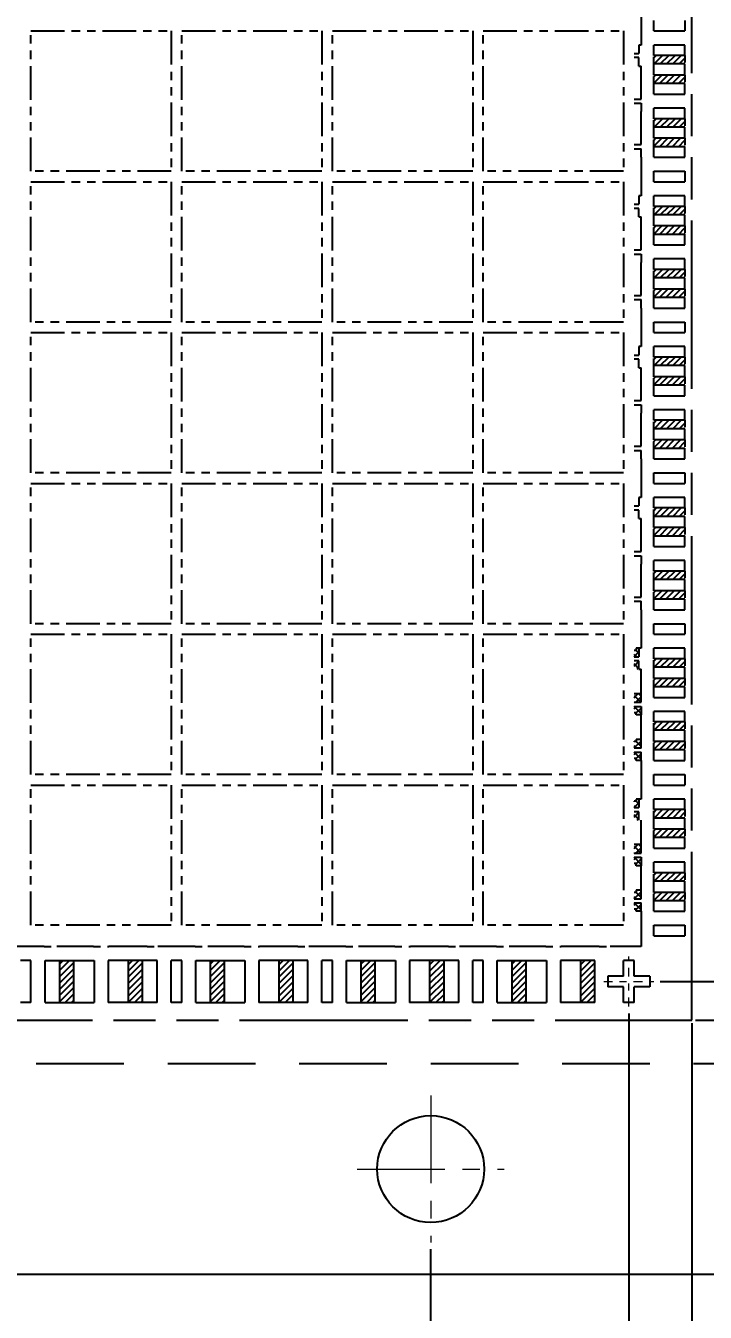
# Model space of a CAD drawing. Extents: x -338 to -53, y 67 to 196.
# Drawn here: x -91.39 to -81.7, y 112.51 to 130.85 of the extents above; entities that cross this region are included whole.
import ezdxf

# ---------------------------------------------------------------- set-up
doc = ezdxf.new("R2010")
doc.units = 0
for name, pattern in [('ACAD_ISO09W100', [45, 24, -3, 6, -3, 6, -3]), ('CENTER', [2, 1.25, -0.25, 0.25, -0.25]), ('HIDDEN', [0.375, 0.25, -0.125])]:
    doc.linetypes.add(name, pattern=pattern)
doc.layers.add('Center', color=1, linetype='CENTER', lineweight=0)
for name, color, linetype in [('dimension', 3, 'Continuous'), ('Etched Area', 4, 'Continuous'), ('Hidden', 4, 'HIDDEN'), ('Molding Line', 5, 'ACAD_ISO09W100'), ('PKG Line', 2, 'ACAD_ISO09W100'), ('Tape Line', 21, 'HIDDEN')]:
    doc.layers.add(name, color=color, linetype=linetype)
doc.styles.add('SIMPLEX', font='SIMPLEX')
doc.dimstyles.new('1', dxfattribs={"dimtxt": 1, "dimasz": 1, "dimexe": 0.3, "dimexo": 0.3, "dimgap": 0.3, "dimtad": 0, "dimdec": 3, "dimzin": 1, "dimdsep": 46, "dimtxsty": 'SIMPLEX', "dimcen": 0, "dimclrd": 256, "dimclre": 256, "dimclrt": 7, "dimadec": 0, "dimazin": 1, "dimtm": 1.25, "dimtfac": 1, "dimtdec": 3, "dimtmove": 0, "dimatfit": 0, "dimfxl": 1, "dimtolj": 1, "dimtzin": 0, "dimlwd": -1, "dimlwe": -1, "dimarcsym": 1})
pattern_1 = [(45, (447.35187, 309.09846), (-0.0449012806, 0.0449012806), [])]
pattern_2 = [(45, (449.50187, 309.09846), (-0.0449012806, 0.0449012806), [])]
pattern_3 = [(45, (451.65187, 309.09846), (-0.0449012806, 0.0449012806), [])]
pattern_4 = [(45, (453.80187, 309.09846), (-0.0449012806, 0.0449012806), [])]
pattern_5 = [(45, (-588.33266, 158.607387), (-0.044901281, 0.044901281), [])]
pattern_6 = [(135, (-588.33266, 158.607387), (-0.044901281, -0.044901281), [])]
pattern_7 = [(45, (-588.33266, 160.757387), (-0.044901281, 0.044901281), [])]
pattern_8 = [(135, (-588.33266, 160.757387), (-0.044901281, -0.044901281), [])]
pattern_9 = [(45, (-208.74118, 128.66751), (-0.04490128, 0.04490128), [])]
pattern_10 = [(45, (-208.74118, 129.56751), (-0.04490128, 0.04490128), [])]
pattern_11 = [(45, (-208.74118, 130.81751), (-0.04490128, 0.04490128), [])]
pattern_12 = [(45, (-208.74118, 131.71751), (-0.04490128, 0.04490128), [])]
pattern_13 = [(45, (-208.74118, 132.96751), (-0.04490128, 0.04490128), [])]
pattern_14 = [(45, (-208.74118, 133.86751), (-0.04490128, 0.04490128), [])]
pattern_15 = [(45, (-208.74118, 135.11751), (-0.04490128, 0.04490128), [])]
pattern_16 = [(45, (-208.74118, 136.01751), (-0.04490128, 0.04490128), [])]
pattern_17 = [(45, (-208.74118, 137.26751), (-0.04490128, 0.04490128), [])]
pattern_18 = [(45, (-208.74118, 138.16751), (-0.04490128, 0.04490128), [])]
pattern_19 = [(45, (-208.74118, 139.41751), (-0.04490128, 0.04490128), [])]
pattern_20 = [(45, (-208.74118, 140.31751), (-0.04490128, 0.04490128), [])]

# ---------------------------------------------------------------- blocks, each defined once
blk = doc.blocks.new('*D4')
at = {"layer": 'Defpoints', "color": 0, "transparency": 16777216}
for p in [(2420.128, 1904.188), (2660.578, 1904.154), (2660.578, 1884.768)]:
    blk.add_point(p, dxfattribs=at)
at = {"layer": 'dimension', "transparency": 16777216}
for p, q in [((2420.128, 1903.888), (2420.128, 1884.468)), ((2660.578, 1903.854), (2660.578, 1884.468)), ((2421.128, 1884.768), (2534.356, 1884.768)), ((2659.578, 1884.768), (2551.099, 1884.768))]:
    blk.add_line(p, q, dxfattribs=at)
for points in [[(2421.128, 1884.935), (2421.128, 1884.602), (2420.128, 1884.768)], [(2659.578, 1884.935), (2659.578, 1884.602), (2660.578, 1884.768)]]:
    blk.add_solid(points, dxfattribs=at)
at = {"layer": 'dimension', "color": 7, "transparency": 16777216, "insert": (2542.728, 1884.768), "char_height": 1, "attachment_point": 5, "style": 'SIMPLEX'}
blk.add_mtext('\\A1;240.450 (MOLD LINE)', dxfattribs=at)
blk = doc.blocks.new('*D5')
at = {"layer": 'Defpoints', "color": 0, "transparency": 16777216}
for p in [(2660.401, 1966.649), (2660.332, 1903.899), (2681.14, 1903.899)]:
    blk.add_point(p, dxfattribs=at)
at = {"layer": 'dimension', "transparency": 16777216}
for p, q in [((2660.701, 1966.649), (2681.44, 1966.649)), ((2681.14, 1965.649), (2681.14, 1944.946)), ((2681.14, 1904.899), (2681.14, 1929.108)), ((2660.632, 1903.899), (2681.44, 1903.899))]:
    blk.add_line(p, q, dxfattribs=at)
for points in [[(2680.973, 1965.649), (2681.306, 1965.649), (2681.14, 1966.649)], [(2680.973, 1904.899), (2681.306, 1904.899), (2681.14, 1903.899)]]:
    blk.add_solid(points, dxfattribs=at)
at = {"layer": 'dimension', "color": 7, "transparency": 16777216, "insert": (2681.14, 1937.027), "char_height": 1, "attachment_point": 5, "rotation": 90, "style": 'SIMPLEX'}
blk.add_mtext('\\A1;62.750 Molding Line', dxfattribs=at)
blk = doc.blocks.new('*D11')
at = {"layer": 'Defpoints', "color": 0, "transparency": 16777216}
for p in [(2416.103, 1901.617), (2666.103, 1901.617), (2666.103, 1881.793)]:
    blk.add_point(p, dxfattribs=at)
at = {"layer": 'dimension', "transparency": 16777216}
for p, q in [((2416.103, 1901.317), (2416.103, 1881.493)), ((2666.103, 1901.317), (2666.103, 1881.493)), ((2417.103, 1881.793), (2535.488, 1881.793)), ((2665.103, 1881.793), (2547.326, 1881.793))]:
    blk.add_line(p, q, dxfattribs=at)
for points in [[(2417.103, 1881.96), (2417.103, 1881.626), (2416.103, 1881.793)], [(2665.103, 1881.96), (2665.103, 1881.626), (2666.103, 1881.793)]]:
    blk.add_solid(points, dxfattribs=at)
at = {"layer": 'dimension', "color": 7, "transparency": 16777216, "insert": (2541.407, 1881.793), "char_height": 1, "attachment_point": 5, "style": 'SIMPLEX'}
blk.add_mtext('\\A1;250.000±0.100', dxfattribs=at)
blk = doc.blocks.new('*D35')
at = {"layer": 'Defpoints', "color": 0, "transparency": 16777216}
for p in [(2540.353, 1935.274), (2665.922, 1907.274), (2673.632, 1907.274)]:
    blk.add_point(p, dxfattribs=at)
at = {"layer": 'dimension', "transparency": 16777216}
blk.add_line((2666.222, 1907.274), (2673.632, 1907.274), dxfattribs=at)
at = {"layer": 'dimension', "color": 7, "transparency": 16777216, "insert": (2676.408, 1907.274), "char_height": 1, "attachment_point": 5, "style": 'SIMPLEX'}
blk.add_mtext('\\A1;28.000', dxfattribs=at)
blk = doc.blocks.new('*D49')
at = {"layer": 'Defpoints', "color": 0, "transparency": 16777216}
for p in [(2540.353, 1935.274), (2656.853, 1900.932), (2656.853, 1893.012)]:
    blk.add_point(p, dxfattribs=at)
at = {"layer": 'dimension', "transparency": 16777216}
blk.add_line((2656.853, 1900.632), (2656.853, 1893.012), dxfattribs=at)
at = {"layer": 'dimension', "color": 7, "transparency": 16777216, "insert": (2656.853, 1889.95), "char_height": 1, "attachment_point": 5, "rotation": 90, "style": 'SIMPLEX'}
blk.add_mtext('\\A1;116.500', dxfattribs=at)
blk = doc.blocks.new('*D50')
at = {"layer": 'Defpoints', "color": 0, "transparency": 16777216}
for p in [(2540.353, 1935.274), (2659.678, 1904.294), (2659.679, 1893.012)]:
    blk.add_point(p, dxfattribs=at)
at = {"layer": 'dimension', "transparency": 16777216}
for p, q in [((2659.678, 1903.994), (2659.678, 1897.012)), ((2659.678, 1897.012), (2659.679, 1895.012)), ((2659.679, 1895.012), (2659.679, 1893.012))]:
    blk.add_line(p, q, dxfattribs=at)
at = {"layer": 'dimension', "color": 7, "transparency": 16777216, "insert": (2659.679, 1889.95), "char_height": 1, "attachment_point": 5, "rotation": 90, "style": 'SIMPLEX'}
blk.add_mtext('\\A1;119.325', dxfattribs=at)
blk = doc.blocks.new('*D66')
at = {"layer": 'Defpoints', "color": 0, "transparency": 16777216}
for p in [(2540.353, 1935.274), (2659.827, 1904.449), (2673.632, 1904.449)]:
    blk.add_point(p, dxfattribs=at)
at = {"layer": 'dimension', "transparency": 16777216}
blk.add_line((2660.127, 1904.449), (2673.632, 1904.449), dxfattribs=at)
at = {"layer": 'dimension', "color": 7, "transparency": 16777216, "insert": (2676.408, 1904.449), "char_height": 1, "attachment_point": 5, "style": 'SIMPLEX'}
blk.add_mtext('\\A1;30.825', dxfattribs=at)

msp = doc.modelspace()

# ---------------------------------------------------------------- hatches: boundary and pattern name
at = {"layer": 'Etched Area'}
h = msp.add_hatch(dxfattribs=at)
h.set_pattern_fill('ANSI31', color=256, scale=0.02)
h.set_pattern_definition(pattern_20)
h.paths.add_polyline_path([(-82.4355, 130.4277), (-81.9905, 130.4277), (-81.9905, 130.3077), (-82.4355, 130.3077)])
h = msp.add_hatch(dxfattribs=at)
h.set_pattern_fill('ANSI31', color=256, scale=0.02)
h.set_pattern_definition(pattern_20)
h.paths.add_polyline_path([(-82.4355, 130.1477), (-81.9905, 130.1477), (-81.9905, 130.0277), (-82.4355, 130.0277)])
h = msp.add_hatch(dxfattribs=at)
h.set_pattern_fill('ANSI31', color=256, scale=0.02)
h.set_pattern_definition(pattern_19)
h.paths.add_polyline_path([(-82.4355, 129.5277), (-81.9905, 129.5277), (-81.9905, 129.4077), (-82.4355, 129.4077)])
h = msp.add_hatch(dxfattribs=at)
h.set_pattern_fill('ANSI31', color=256, scale=0.02)
h.set_pattern_definition(pattern_19)
h.paths.add_polyline_path([(-82.4355, 129.2477), (-81.9905, 129.2477), (-81.9905, 129.1277), (-82.4355, 129.1277)])
h = msp.add_hatch(dxfattribs=at)
h.set_pattern_fill('ANSI31', color=256, scale=0.02)
h.set_pattern_definition(pattern_18)
h.paths.add_polyline_path([(-82.4355, 128.2777), (-81.9905, 128.2777), (-81.9905, 128.1577), (-82.4355, 128.1577)])
h = msp.add_hatch(dxfattribs=at)
h.set_pattern_fill('ANSI31', color=256, scale=0.02)
h.set_pattern_definition(pattern_18)
h.paths.add_polyline_path([(-82.4355, 127.9977), (-81.9905, 127.9977), (-81.9905, 127.8777), (-82.4355, 127.8777)])
h = msp.add_hatch(dxfattribs=at)
h.set_pattern_fill('ANSI31', color=256, scale=0.02)
h.set_pattern_definition(pattern_17)
h.paths.add_polyline_path([(-82.4355, 127.3777), (-81.9905, 127.3777), (-81.9905, 127.2577), (-82.4355, 127.2577)])
h = msp.add_hatch(dxfattribs=at)
h.set_pattern_fill('ANSI31', color=256, scale=0.02)
h.set_pattern_definition(pattern_17)
h.paths.add_polyline_path([(-82.4355, 127.0977), (-81.9905, 127.0977), (-81.9905, 126.9777), (-82.4355, 126.9777)])
h = msp.add_hatch(dxfattribs=at)
h.set_pattern_fill('ANSI31', color=256, scale=0.02)
h.set_pattern_definition(pattern_16)
h.paths.add_polyline_path([(-82.4355, 126.1277), (-81.9905, 126.1277), (-81.9905, 126.0077), (-82.4355, 126.0077)])
h = msp.add_hatch(dxfattribs=at)
h.set_pattern_fill('ANSI31', color=256, scale=0.02)
h.set_pattern_definition(pattern_16)
h.paths.add_polyline_path([(-82.4355, 125.8477), (-81.9905, 125.8477), (-81.9905, 125.7277), (-82.4355, 125.7277)])
h = msp.add_hatch(dxfattribs=at)
h.set_pattern_fill('ANSI31', color=256, scale=0.02)
h.set_pattern_definition(pattern_15)
h.paths.add_polyline_path([(-82.4355, 125.2277), (-81.9905, 125.2277), (-81.9905, 125.1077), (-82.4355, 125.1077)])
h = msp.add_hatch(dxfattribs=at)
h.set_pattern_fill('ANSI31', color=256, scale=0.02)
h.set_pattern_definition(pattern_15)
h.paths.add_polyline_path([(-82.4355, 124.9477), (-81.9905, 124.9477), (-81.9905, 124.8277), (-82.4355, 124.8277)])
h = msp.add_hatch(dxfattribs=at)
h.set_pattern_fill('ANSI31', color=256, scale=0.02)
h.set_pattern_definition(pattern_14)
h.paths.add_polyline_path([(-82.4355, 123.9777), (-81.9905, 123.9777), (-81.9905, 123.8577), (-82.4355, 123.8577)])
h = msp.add_hatch(dxfattribs=at)
h.set_pattern_fill('ANSI31', color=256, scale=0.02)
h.set_pattern_definition(pattern_14)
h.paths.add_polyline_path([(-82.4355, 123.6977), (-81.9905, 123.6977), (-81.9905, 123.5777), (-82.4355, 123.5777)])
h = msp.add_hatch(dxfattribs=at)
h.set_pattern_fill('ANSI31', color=256, scale=0.02)
h.set_pattern_definition(pattern_13)
h.paths.add_polyline_path([(-82.4355, 123.0777), (-81.9905, 123.0777), (-81.9905, 122.9577), (-82.4355, 122.9577)])
h = msp.add_hatch(dxfattribs=at)
h.set_pattern_fill('ANSI31', color=256, scale=0.02)
h.set_pattern_definition(pattern_13)
h.paths.add_polyline_path([(-82.4355, 122.7977), (-81.9905, 122.7977), (-81.9905, 122.6777), (-82.4355, 122.6777)])
h = msp.add_hatch(dxfattribs=at)
h.set_pattern_fill('ANSI31', color=4, scale=0.02)
h.set_pattern_definition([(45, (-588.33266, 162.057387), (-0.044901281, 0.044901281), [])])
h.paths.add_polyline_path([(-82.6455, 121.9777), (-82.6455, 121.8577), (-82.7155, 121.8577), (-82.7155, 121.9477), (-82.6855, 121.9477), (-82.6855, 121.9777)])
h = msp.add_hatch(dxfattribs=at)
h.set_pattern_fill('ANSI31', color=4, scale=0.02, angle=90)
h.set_pattern_definition([(135, (-588.33266, 162.057387), (-0.044901281, -0.044901281), [])])
h.paths.add_polyline_path([(-82.6455, 121.9777), (-82.6455, 121.8577), (-82.7155, 121.8577), (-82.7155, 121.9477), (-82.6855, 121.9477), (-82.6855, 121.9777)])
h = msp.add_hatch(dxfattribs=at)
h.set_pattern_fill('ANSI31', color=4, scale=0.02, angle=90)
h.set_pattern_definition(pattern_8)
h.paths.add_polyline_path([(-82.7155, 121.7977), (-82.6455, 121.7977), (-82.6455, 121.6777), (-82.7155, 121.6777)])
h = msp.add_hatch(dxfattribs=at)
h.set_pattern_fill('ANSI31', color=4, scale=0.02)
h.set_pattern_definition(pattern_7)
h.paths.add_polyline_path([(-82.7155, 121.7977), (-82.6455, 121.7977), (-82.6455, 121.6777), (-82.7155, 121.6777)])
h = msp.add_hatch(dxfattribs=at)
h.set_pattern_fill('ANSI31', color=256, scale=0.02)
h.set_pattern_definition(pattern_12)
h.paths.add_polyline_path([(-82.4355, 121.8277), (-81.9905, 121.8277), (-81.9905, 121.7077), (-82.4355, 121.7077)])
h = msp.add_hatch(dxfattribs=at)
h.set_pattern_fill('ANSI31', color=256, scale=0.02)
h.set_pattern_definition(pattern_12)
h.paths.add_polyline_path([(-82.4355, 121.5477), (-81.9905, 121.5477), (-81.9905, 121.4277), (-82.4355, 121.4277)])
h = msp.add_hatch(dxfattribs=at)
h.set_pattern_fill('ANSI31', color=4, scale=0.02, angle=90)
h.set_pattern_definition(pattern_8)
h.paths.add_polyline_path([(-82.7155, 121.3277), (-82.6155, 121.3277), (-82.6155, 121.2077), (-82.7155, 121.2077)])
h = msp.add_hatch(dxfattribs=at)
h.set_pattern_fill('ANSI31', color=4, scale=0.02)
h.set_pattern_definition(pattern_7)
h.paths.add_polyline_path([(-82.7155, 121.3277), (-82.6155, 121.3277), (-82.6155, 121.2077), (-82.7155, 121.2077)])
h = msp.add_hatch(dxfattribs=at)
h.set_pattern_fill('ANSI31', color=4, scale=0.02)
h.set_pattern_definition([(45, (-588.33266, 161.407387), (-0.044901281, 0.044901281), [])])
h.paths.add_polyline_path([(-82.7155, 121.0577), (-82.6855, 121.0577), (-82.6855, 121.0277), (-82.6155, 121.0277), (-82.6155, 121.1477), (-82.7155, 121.1477)])
h = msp.add_hatch(dxfattribs=at)
h.set_pattern_fill('ANSI31', color=4, scale=0.02, angle=90)
h.set_pattern_definition([(135, (-588.33266, 161.407387), (-0.044901281, -0.044901281), [])])
h.paths.add_polyline_path([(-82.7155, 121.0577), (-82.6855, 121.0577), (-82.6855, 121.0277), (-82.6155, 121.0277), (-82.6155, 121.1477), (-82.7155, 121.1477)])
h = msp.add_hatch(dxfattribs=at)
h.set_pattern_fill('ANSI31', color=256, scale=0.02)
h.set_pattern_definition(pattern_11)
h.paths.add_polyline_path([(-82.4355, 120.9277), (-81.9905, 120.9277), (-81.9905, 120.8077), (-82.4355, 120.8077)])
h = msp.add_hatch(dxfattribs=at)
h.set_pattern_fill('ANSI31', color=4, scale=0.02)
h.set_pattern_definition(pattern_7)
h.paths.add_polyline_path([(-82.7155, 120.6477), (-82.6855, 120.6477), (-82.6855, 120.6777), (-82.6155, 120.6777), (-82.6155, 120.5577), (-82.7155, 120.5577)])
h = msp.add_hatch(dxfattribs=at)
h.set_pattern_fill('ANSI31', color=4, scale=0.02, angle=90)
h.set_pattern_definition(pattern_8)
h.paths.add_polyline_path([(-82.7155, 120.6477), (-82.6855, 120.6477), (-82.6855, 120.6777), (-82.6155, 120.6777), (-82.6155, 120.5577), (-82.7155, 120.5577)])
h = msp.add_hatch(dxfattribs=at)
h.set_pattern_fill('ANSI31', color=256, scale=0.02)
h.set_pattern_definition(pattern_11)
h.paths.add_polyline_path([(-82.4355, 120.6477), (-81.9905, 120.6477), (-81.9905, 120.5277), (-82.4355, 120.5277)])
h = msp.add_hatch(dxfattribs=at)
h.set_pattern_fill('ANSI31', color=4, scale=0.02)
h.set_pattern_definition(pattern_7)
h.paths.add_polyline_path([(-82.7155, 120.4077), (-82.6855, 120.4077), (-82.6855, 120.3777), (-82.6155, 120.3777), (-82.6155, 120.4977), (-82.7155, 120.4977)])
h = msp.add_hatch(dxfattribs=at)
h.set_pattern_fill('ANSI31', color=4, scale=0.02, angle=90)
h.set_pattern_definition(pattern_8)
h.paths.add_polyline_path([(-82.7155, 120.4077), (-82.6855, 120.4077), (-82.6855, 120.3777), (-82.6155, 120.3777), (-82.6155, 120.4977), (-82.7155, 120.4977)])
h = msp.add_hatch(dxfattribs=at)
h.set_pattern_fill('ANSI31', color=4, scale=0.02)
h.set_pattern_definition([(45, (-588.33266, 159.907387), (-0.044901281, 0.044901281), [])])
h.paths.add_polyline_path([(-82.6455, 119.8277), (-82.6455, 119.7077), (-82.7155, 119.7077), (-82.7155, 119.7977), (-82.6855, 119.7977), (-82.6855, 119.8277)])
h = msp.add_hatch(dxfattribs=at)
h.set_pattern_fill('ANSI31', color=4, scale=0.02, angle=90)
h.set_pattern_definition([(135, (-588.33266, 159.907387), (-0.044901281, -0.044901281), [])])
h.paths.add_polyline_path([(-82.6455, 119.8277), (-82.6455, 119.7077), (-82.7155, 119.7077), (-82.7155, 119.7977), (-82.6855, 119.7977), (-82.6855, 119.8277)])
h = msp.add_hatch(dxfattribs=at)
h.set_pattern_fill('ANSI31', color=4, scale=0.02, angle=90)
h.set_pattern_definition(pattern_6)
h.paths.add_polyline_path([(-82.7155, 119.6477), (-82.6455, 119.6477), (-82.6455, 119.5277), (-82.7155, 119.5277)])
h = msp.add_hatch(dxfattribs=at)
h.set_pattern_fill('ANSI31', color=4, scale=0.02)
h.set_pattern_definition(pattern_5)
h.paths.add_polyline_path([(-82.7155, 119.6477), (-82.6455, 119.6477), (-82.6455, 119.5277), (-82.7155, 119.5277)])
h = msp.add_hatch(dxfattribs=at)
h.set_pattern_fill('ANSI31', color=256, scale=0.02)
h.set_pattern_definition(pattern_10)
h.paths.add_polyline_path([(-82.4355, 119.6777), (-81.9905, 119.6777), (-81.9905, 119.5577), (-82.4355, 119.5577)])
h = msp.add_hatch(dxfattribs=at)
h.set_pattern_fill('ANSI31', color=256, scale=0.02)
h.set_pattern_definition(pattern_10)
h.paths.add_polyline_path([(-82.4355, 119.3977), (-81.9905, 119.3977), (-81.9905, 119.2777), (-82.4355, 119.2777)])
h = msp.add_hatch(dxfattribs=at)
h.set_pattern_fill('ANSI31', color=4, scale=0.02, angle=90)
h.set_pattern_definition(pattern_6)
h.paths.add_polyline_path([(-82.7155, 119.1777), (-82.6155, 119.1777), (-82.6155, 119.0577), (-82.7155, 119.0577)])
h = msp.add_hatch(dxfattribs=at)
h.set_pattern_fill('ANSI31', color=4, scale=0.02)
h.set_pattern_definition(pattern_5)
h.paths.add_polyline_path([(-82.7155, 119.1777), (-82.6155, 119.1777), (-82.6155, 119.0577), (-82.7155, 119.0577)])
h = msp.add_hatch(dxfattribs=at)
h.set_pattern_fill('ANSI31', color=4, scale=0.02)
h.set_pattern_definition([(45, (-588.33266, 159.257387), (-0.044901281, 0.044901281), [])])
h.paths.add_polyline_path([(-82.7155, 118.9077), (-82.6855, 118.9077), (-82.6855, 118.8777), (-82.6155, 118.8777), (-82.6155, 118.9977), (-82.7155, 118.9977)])
h = msp.add_hatch(dxfattribs=at)
h.set_pattern_fill('ANSI31', color=4, scale=0.02, angle=90)
h.set_pattern_definition([(135, (-588.33266, 159.257387), (-0.044901281, -0.044901281), [])])
h.paths.add_polyline_path([(-82.7155, 118.9077), (-82.6855, 118.9077), (-82.6855, 118.8777), (-82.6155, 118.8777), (-82.6155, 118.9977), (-82.7155, 118.9977)])
h = msp.add_hatch(dxfattribs=at)
h.set_pattern_fill('ANSI31', color=256, scale=0.02)
h.set_pattern_definition(pattern_9)
h.paths.add_polyline_path([(-82.4355, 118.7777), (-81.9905, 118.7777), (-81.9905, 118.6577), (-82.4355, 118.6577)])
h = msp.add_hatch(dxfattribs=at)
h.set_pattern_fill('ANSI31', color=4, scale=0.02)
h.set_pattern_definition(pattern_5)
h.paths.add_polyline_path([(-82.7155, 118.4977), (-82.6855, 118.4977), (-82.6855, 118.5277), (-82.6155, 118.5277), (-82.6155, 118.4077), (-82.7155, 118.4077)])
h = msp.add_hatch(dxfattribs=at)
h.set_pattern_fill('ANSI31', color=4, scale=0.02, angle=90)
h.set_pattern_definition(pattern_6)
h.paths.add_polyline_path([(-82.7155, 118.4977), (-82.6855, 118.4977), (-82.6855, 118.5277), (-82.6155, 118.5277), (-82.6155, 118.4077), (-82.7155, 118.4077)])
h = msp.add_hatch(dxfattribs=at)
h.set_pattern_fill('ANSI31', color=256, scale=0.02)
h.set_pattern_definition(pattern_9)
h.paths.add_polyline_path([(-82.4355, 118.4977), (-81.9905, 118.4977), (-81.9905, 118.3777), (-82.4355, 118.3777)])
h = msp.add_hatch(dxfattribs=at)
h.set_pattern_fill('ANSI31', color=4, scale=0.02)
h.set_pattern_definition(pattern_5)
h.paths.add_polyline_path([(-82.7155, 118.2577), (-82.6855, 118.2577), (-82.6855, 118.2277), (-82.6155, 118.2277), (-82.6155, 118.3477), (-82.7155, 118.3477)])
h = msp.add_hatch(dxfattribs=at)
h.set_pattern_fill('ANSI31', color=4, scale=0.02, angle=90)
h.set_pattern_definition(pattern_6)
h.paths.add_polyline_path([(-82.7155, 118.2577), (-82.6855, 118.2577), (-82.6855, 118.2277), (-82.6155, 118.2277), (-82.6155, 118.3477), (-82.7155, 118.3477)])
h = msp.add_hatch(dxfattribs=at)
h.set_pattern_fill('ANSI31', color=256, scale=0.02)
h.set_pattern_definition(pattern_1)
h.paths.add_polyline_path([(-90.7055, 117.5277), (-90.9055, 117.5277), (-90.9055, 116.9277), (-90.7055, 116.9277)])
h = msp.add_hatch(dxfattribs=at)
h.set_pattern_fill('ANSI31', color=256, scale=0.02)
h.set_pattern_definition(pattern_1)
h.paths.add_polyline_path([(-89.7255, 117.5277), (-89.9255, 117.5277), (-89.9255, 116.9277), (-89.7255, 116.9277)])
h = msp.add_hatch(dxfattribs=at)
h.set_pattern_fill('ANSI31', color=256, scale=0.02)
h.set_pattern_definition(pattern_2)
h.paths.add_polyline_path([(-88.5555, 117.5277), (-88.7555, 117.5277), (-88.7555, 116.9277), (-88.5555, 116.9277)])
h = msp.add_hatch(dxfattribs=at)
h.set_pattern_fill('ANSI31', color=256, scale=0.02)
h.set_pattern_definition(pattern_2)
h.paths.add_polyline_path([(-87.5755, 117.5277), (-87.7755, 117.5277), (-87.7755, 116.9277), (-87.5755, 116.9277)])
h = msp.add_hatch(dxfattribs=at)
h.set_pattern_fill('ANSI31', color=256, scale=0.02)
h.set_pattern_definition(pattern_3)
h.paths.add_polyline_path([(-86.4055, 117.5277), (-86.6055, 117.5277), (-86.6055, 116.9277), (-86.4055, 116.9277)])
h = msp.add_hatch(dxfattribs=at)
h.set_pattern_fill('ANSI31', color=256, scale=0.02)
h.set_pattern_definition(pattern_3)
h.paths.add_polyline_path([(-85.4255, 117.5277), (-85.6255, 117.5277), (-85.6255, 116.9277), (-85.4255, 116.9277)])
h = msp.add_hatch(dxfattribs=at)
h.set_pattern_fill('ANSI31', color=256, scale=0.02)
h.set_pattern_definition(pattern_4)
h.paths.add_polyline_path([(-84.2555, 117.5277), (-84.4555, 117.5277), (-84.4555, 116.9277), (-84.2555, 116.9277)])
h = msp.add_hatch(dxfattribs=at)
h.set_pattern_fill('ANSI31', color=256, scale=0.02)
h.set_pattern_definition(pattern_4)
h.paths.add_polyline_path([(-83.2755, 117.5277), (-83.4755, 117.5277), (-83.4755, 116.9277), (-83.2755, 116.9277)])

# ---------------------------------------------------------------- linework, layer by layer
for p, q in [((-82.6155, 131.1277), (-82.6155, 130.5777)), ((-82.4355, 130.7777), (-82.4355, 130.9277)), ((-82.4355, 130.7777), (-81.9905, 130.7777)), ((-81.9905, 130.9277), (-81.9905, 130.7777)), ((-82.7155, 130.4577), (-82.6455, 130.4577)), ((-82.6455, 130.5777), (-82.6455, 130.4577)), ((-82.6155, 130.5777), (-82.6455, 130.5777)), ((-81.9905, 130.5777), (-82.4355, 130.5777)), ((-82.4355, 130.4277), (-82.4355, 130.5777)), ((-81.9905, 130.4277), (-82.4355, 130.4277)), ((-81.9905, 130.4277), (-81.9905, 130.5777)), ((-82.6455, 130.3977), (-82.7155, 130.3977)), ((-82.6455, 130.2777), (-82.6455, 130.3977)), ((-82.6455, 130.2777), (-82.6155, 130.2777)), ((-82.6155, 129.9277), (-82.6155, 130.2777)), ((-81.9905, 130.3077), (-82.4355, 130.3077)), ((-82.4355, 130.1477), (-82.4355, 130.3077)), ((-81.9905, 130.1477), (-81.9905, 130.3077)), ((-81.9905, 130.1477), (-82.4355, 130.1477)), ((-82.6155, 129.8077), (-82.6155, 129.9277)), ((-82.4355, 129.8777), (-82.4355, 130.0277)), ((-81.9905, 130.0277), (-82.4355, 130.0277)), ((-82.4355, 129.8777), (-81.9905, 129.8777)), ((-81.9905, 129.8777), (-81.9905, 130.0277)), ((-82.7155, 129.8077), (-82.6155, 129.8077)), ((-82.7155, 129.7477), (-82.6155, 129.7477)), ((-82.6155, 129.7477), (-82.6155, 129.6277)), ((-81.9905, 129.6777), (-82.4355, 129.6777)), ((-82.4355, 129.5277), (-82.4355, 129.6777)), ((-81.9905, 129.5277), (-81.9905, 129.6777)), ((-82.6155, 129.2777), (-82.6155, 129.6277)), ((-81.9905, 129.5277), (-82.4355, 129.5277)), ((-81.9905, 129.4077), (-82.4355, 129.4077)), ((-82.4355, 129.2477), (-82.4355, 129.4077)), ((-81.9905, 129.2477), (-81.9905, 129.4077)), ((-82.7155, 129.1577), (-82.6155, 129.1577)), ((-82.6155, 129.1577), (-82.6155, 129.2777)), ((-81.9905, 129.2477), (-82.4355, 129.2477)), ((-82.4355, 128.9777), (-82.4355, 129.1277)), ((-81.9905, 129.1277), (-82.4355, 129.1277)), ((-81.9905, 128.9777), (-81.9905, 129.1277)), ((-82.7155, 129.0977), (-82.6155, 129.0977)), ((-82.6155, 128.9777), (-82.6155, 129.0977)), ((-82.6155, 128.9777), (-82.6155, 128.4277)), ((-82.4355, 128.9777), (-81.9905, 128.9777)), ((-82.4355, 128.7777), (-81.9905, 128.7777)), ((-82.4355, 128.6277), (-82.4355, 128.7777)), ((-81.9905, 128.7777), (-81.9905, 128.6277)), ((-82.4355, 128.6277), (-81.9905, 128.6277)), ((-82.6455, 128.4277), (-82.6455, 128.3077)), ((-82.6155, 128.4277), (-82.6455, 128.4277)), ((-81.9905, 128.4277), (-82.4355, 128.4277)), ((-82.4355, 128.2777), (-82.4355, 128.4277)), ((-81.9905, 128.2777), (-81.9905, 128.4277)), ((-82.7155, 128.3077), (-82.6455, 128.3077)), ((-82.6455, 128.2477), (-82.7155, 128.2477)), ((-82.6455, 128.1277), (-82.6455, 128.2477)), ((-81.9905, 128.2777), (-82.4355, 128.2777)), ((-82.6455, 128.1277), (-82.6155, 128.1277)), ((-82.6155, 127.7777), (-82.6155, 128.1277)), ((-81.9905, 128.1577), (-82.4355, 128.1577)), ((-82.4355, 127.9977), (-82.4355, 128.1577)), ((-81.9905, 127.9977), (-81.9905, 128.1577)), ((-81.9905, 127.9977), (-82.4355, 127.9977)), ((-82.4355, 127.7277), (-82.4355, 127.8777)), ((-81.9905, 127.8777), (-82.4355, 127.8777)), ((-81.9905, 127.7277), (-81.9905, 127.8777)), ((-82.7155, 127.6577), (-82.6155, 127.6577)), ((-82.6155, 127.6577), (-82.6155, 127.7777)), ((-82.4355, 127.7277), (-81.9905, 127.7277)), ((-82.7155, 127.5977), (-82.6155, 127.5977)), ((-82.6155, 127.5977), (-82.6155, 127.4777)), ((-82.6155, 127.1277), (-82.6155, 127.4777)), ((-81.9905, 127.5277), (-82.4355, 127.5277)), ((-82.4355, 127.3777), (-82.4355, 127.5277)), ((-81.9905, 127.3777), (-81.9905, 127.5277)), ((-81.9905, 127.3777), (-82.4355, 127.3777)), ((-82.6155, 127.0077), (-82.6155, 127.1277)), ((-81.9905, 127.2577), (-82.4355, 127.2577)), ((-82.4355, 127.0977), (-82.4355, 127.2577)), ((-81.9905, 127.0977), (-81.9905, 127.2577)), ((-82.7155, 127.0077), (-82.6155, 127.0077)), ((-82.7155, 126.9477), (-82.6155, 126.9477)), ((-82.6155, 126.8277), (-82.6155, 126.9477)), ((-81.9905, 127.0977), (-82.4355, 127.0977)), ((-82.4355, 126.8277), (-82.4355, 126.9777)), ((-81.9905, 126.9777), (-82.4355, 126.9777)), ((-81.9905, 126.8277), (-81.9905, 126.9777)), ((-82.6155, 126.8277), (-82.6155, 126.2777)), ((-82.4355, 126.8277), (-81.9905, 126.8277)), ((-82.4355, 126.6277), (-81.9905, 126.6277)), ((-82.4355, 126.4777), (-82.4355, 126.6277)), ((-81.9905, 126.6277), (-81.9905, 126.4777)), ((-82.4355, 126.4777), (-81.9905, 126.4777)), ((-82.6455, 126.2777), (-82.6455, 126.1577)), ((-82.6155, 126.2777), (-82.6455, 126.2777)), ((-81.9905, 126.2777), (-82.4355, 126.2777)), ((-82.4355, 126.1277), (-82.4355, 126.2777)), ((-81.9905, 126.1277), (-81.9905, 126.2777)), ((-82.7155, 126.1577), (-82.6455, 126.1577)), ((-82.6455, 126.0977), (-82.7155, 126.0977)), ((-82.6455, 125.9777), (-82.6455, 126.0977)), ((-81.9905, 126.1277), (-82.4355, 126.1277)), ((-81.9905, 126.0077), (-82.4355, 126.0077)), ((-82.4355, 125.8477), (-82.4355, 126.0077)), ((-81.9905, 125.8477), (-81.9905, 126.0077)), ((-82.6455, 125.9777), (-82.6155, 125.9777)), ((-82.6155, 125.6277), (-82.6155, 125.9777)), ((-81.9905, 125.8477), (-82.4355, 125.8477)), ((-82.4355, 125.5777), (-82.4355, 125.7277)), ((-81.9905, 125.7277), (-82.4355, 125.7277)), ((-81.9905, 125.5777), (-81.9905, 125.7277)), ((-82.7155, 125.5077), (-82.6155, 125.5077)), ((-82.6155, 125.5077), (-82.6155, 125.6277)), ((-82.4355, 125.5777), (-81.9905, 125.5777)), ((-82.7155, 125.4477), (-82.6155, 125.4477)), ((-82.6155, 125.4477), (-82.6155, 125.3277)), ((-82.6155, 124.9777), (-82.6155, 125.3277)), ((-81.9905, 125.3777), (-82.4355, 125.3777)), ((-82.4355, 125.2277), (-82.4355, 125.3777)), ((-81.9905, 125.2277), (-81.9905, 125.3777)), ((-81.9905, 125.2277), (-82.4355, 125.2277)), ((-81.9905, 125.1077), (-82.4355, 125.1077)), ((-82.4355, 124.9477), (-82.4355, 125.1077)), ((-81.9905, 124.9477), (-81.9905, 125.1077)), ((-82.6155, 124.8577), (-82.6155, 124.9777)), ((-81.9905, 124.9477), (-82.4355, 124.9477)), ((-82.7155, 124.8577), (-82.6155, 124.8577)), ((-82.7155, 124.7977), (-82.6155, 124.7977)), ((-82.6155, 124.6777), (-82.6155, 124.7977)), ((-82.4355, 124.6777), (-82.4355, 124.8277)), ((-81.9905, 124.8277), (-82.4355, 124.8277)), ((-81.9905, 124.6777), (-81.9905, 124.8277)), ((-82.6155, 124.6777), (-82.6155, 124.1277)), ((-82.4355, 124.6777), (-81.9905, 124.6777)), ((-82.4355, 124.4777), (-81.9905, 124.4777)), ((-82.4355, 124.3277), (-82.4355, 124.4777)), ((-81.9905, 124.4777), (-81.9905, 124.3277)), ((-82.4355, 124.3277), (-81.9905, 124.3277)), ((-82.7155, 124.0077), (-82.6455, 124.0077)), ((-82.6455, 124.1277), (-82.6455, 124.0077)), ((-82.6155, 124.1277), (-82.6455, 124.1277)), ((-81.9905, 124.1277), (-82.4355, 124.1277)), ((-82.4355, 123.9777), (-82.4355, 124.1277)), ((-81.9905, 123.9777), (-81.9905, 124.1277)), ((-82.6455, 123.9477), (-82.7155, 123.9477)), ((-82.6455, 123.8277), (-82.6455, 123.9477)), ((-82.6455, 123.8277), (-82.6155, 123.8277)), ((-82.6155, 123.4777), (-82.6155, 123.8277)), ((-81.9905, 123.9777), (-82.4355, 123.9777)), ((-81.9905, 123.8577), (-82.4355, 123.8577)), ((-82.4355, 123.6977), (-82.4355, 123.8577)), ((-81.9905, 123.6977), (-81.9905, 123.8577)), ((-81.9905, 123.6977), (-82.4355, 123.6977)), ((-82.6155, 123.3577), (-82.6155, 123.4777)), ((-82.4355, 123.4277), (-82.4355, 123.5777)), ((-81.9905, 123.5777), (-82.4355, 123.5777)), ((-81.9905, 123.4277), (-81.9905, 123.5777)), ((-82.7155, 123.3577), (-82.6155, 123.3577)), ((-82.7155, 123.2977), (-82.6155, 123.2977)), ((-82.6155, 123.2977), (-82.6155, 123.1777)), ((-82.4355, 123.4277), (-81.9905, 123.4277)), ((-82.6155, 122.8277), (-82.6155, 123.1777)), ((-81.9905, 123.2277), (-82.4355, 123.2277)), ((-82.4355, 123.0777), (-82.4355, 123.2277)), ((-81.9905, 123.0777), (-82.4355, 123.0777)), ((-81.9905, 123.0777), (-81.9905, 123.2277)), ((-81.9905, 122.9577), (-82.4355, 122.9577)), ((-82.4355, 122.7977), (-82.4355, 122.9577)), ((-81.9905, 122.7977), (-81.9905, 122.9577)), ((-82.7155, 122.7077), (-82.6155, 122.7077)), ((-82.6155, 122.7077), (-82.6155, 122.8277)), ((-81.9905, 122.7977), (-82.4355, 122.7977)), ((-82.7155, 122.6477), (-82.6155, 122.6477)), ((-82.6155, 122.5277), (-82.6155, 122.6477)), ((-82.6155, 122.5277), (-82.6155, 121.9777)), ((-82.4355, 122.5277), (-82.4355, 122.6777)), ((-81.9905, 122.6777), (-82.4355, 122.6777)), ((-82.4355, 122.5277), (-81.9905, 122.5277)), ((-81.9905, 122.5277), (-81.9905, 122.6777)), ((-82.4355, 122.3277), (-81.9905, 122.3277)), ((-82.4355, 122.1777), (-82.4355, 122.3277)), ((-82.4355, 122.1777), (-81.9905, 122.1777)), ((-81.9905, 122.3277), (-81.9905, 122.1777)), ((-82.6455, 121.9777), (-82.6855, 121.9777)), ((-82.6855, 121.9777), (-82.6855, 121.9477)), ((-82.6455, 121.9777), (-82.6455, 121.8577)), ((-82.6155, 121.9777), (-82.6455, 121.9777)), ((-81.9905, 121.9777), (-82.4355, 121.9777)), ((-82.4355, 121.8277), (-82.4355, 121.9777)), ((-81.9905, 121.8277), (-81.9905, 121.9777)), ((-82.6855, 121.9477), (-82.7155, 121.9477)), ((-82.7155, 121.8577), (-82.6455, 121.8577)), ((-82.6455, 121.7977), (-82.7155, 121.7977)), ((-82.6455, 121.6777), (-82.6455, 121.7977)), ((-81.9905, 121.8277), (-82.4355, 121.8277)), ((-82.6455, 121.6777), (-82.6155, 121.6777)), ((-82.6155, 121.3277), (-82.6155, 121.6777)), ((-81.9905, 121.7077), (-82.4355, 121.7077)), ((-82.4355, 121.5477), (-82.4355, 121.7077)), ((-81.9905, 121.5477), (-81.9905, 121.7077)), ((-81.9905, 121.5477), (-82.4355, 121.5477)), ((-82.4355, 121.2777), (-82.4355, 121.4277)), ((-81.9905, 121.4277), (-82.4355, 121.4277)), ((-81.9905, 121.2777), (-81.9905, 121.4277)), ((-82.6155, 121.3277), (-82.7155, 121.3277)), ((-82.6155, 121.2077), (-82.6155, 121.3277)), ((-82.4355, 121.2777), (-81.9905, 121.2777)), ((-82.7155, 121.2077), (-82.6155, 121.2077)), ((-82.7155, 121.1477), (-82.6155, 121.1477)), ((-82.6855, 121.0577), (-82.7155, 121.0577)), ((-82.6855, 121.0277), (-82.6855, 121.0577)), ((-82.6155, 121.1477), (-82.6155, 121.0277)), ((-81.9905, 121.0777), (-82.4355, 121.0777)), ((-82.4355, 120.9277), (-82.4355, 121.0777)), ((-81.9905, 120.9277), (-81.9905, 121.0777)), ((-82.6155, 121.0277), (-82.6855, 121.0277)), ((-82.6155, 120.6777), (-82.6155, 121.0277)), ((-81.9905, 120.9277), (-82.4355, 120.9277)), ((-81.9905, 120.8077), (-82.4355, 120.8077)), ((-82.4355, 120.6477), (-82.4355, 120.8077)), ((-81.9905, 120.6477), (-81.9905, 120.8077)), ((-82.6855, 120.6477), (-82.7155, 120.6477)), ((-82.7155, 120.5577), (-82.6155, 120.5577)), ((-82.6155, 120.6777), (-82.6855, 120.6777)), ((-82.6855, 120.6777), (-82.6855, 120.6477)), ((-82.6155, 120.5577), (-82.6155, 120.6777)), ((-81.9905, 120.6477), (-82.4355, 120.6477)), ((-82.4355, 120.3777), (-82.4355, 120.5277)), ((-81.9905, 120.5277), (-82.4355, 120.5277)), ((-81.9905, 120.3777), (-81.9905, 120.5277)), ((-82.7155, 120.4977), (-82.6155, 120.4977)), ((-82.6855, 120.4077), (-82.7155, 120.4077)), ((-82.6855, 120.3777), (-82.6855, 120.4077)), ((-82.6155, 120.3777), (-82.6855, 120.3777)), ((-82.6155, 120.3777), (-82.6155, 120.4977)), ((-82.6155, 120.3777), (-82.6155, 119.8277)), ((-82.4355, 120.3777), (-81.9905, 120.3777)), ((-82.4355, 120.1777), (-81.9905, 120.1777)), ((-82.4355, 120.0277), (-82.4355, 120.1777)), ((-81.9905, 120.1777), (-81.9905, 120.0277)), ((-82.4355, 120.0277), (-81.9905, 120.0277)), ((-82.6855, 119.7977), (-82.7155, 119.7977)), ((-82.6455, 119.8277), (-82.6855, 119.8277)), ((-82.6855, 119.8277), (-82.6855, 119.7977)), ((-82.6155, 119.8277), (-82.6455, 119.8277)), ((-82.6455, 119.8277), (-82.6455, 119.7077)), ((-81.9905, 119.8277), (-82.4355, 119.8277)), ((-82.4355, 119.6777), (-82.4355, 119.8277)), ((-81.9905, 119.6777), (-81.9905, 119.8277)), ((-82.7155, 119.7077), (-82.6455, 119.7077)), ((-82.6455, 119.6477), (-82.7155, 119.6477)), ((-82.6455, 119.5277), (-82.6455, 119.6477)), ((-81.9905, 119.6777), (-82.4355, 119.6777)), ((-82.6155, 119.1777), (-82.6155, 119.5277)), ((-81.9905, 119.5577), (-82.4355, 119.5577)), ((-82.4355, 119.3977), (-82.4355, 119.5577)), ((-81.9905, 119.3977), (-81.9905, 119.5577)), ((-81.9905, 119.3977), (-82.4355, 119.3977)), ((-82.4355, 119.1277), (-82.4355, 119.2777)), ((-81.9905, 119.2777), (-82.4355, 119.2777)), ((-81.9905, 119.1277), (-81.9905, 119.2777)), ((-82.6155, 119.1777), (-82.7155, 119.1777)), ((-82.7155, 119.0577), (-82.6155, 119.0577)), ((-82.6155, 119.0577), (-82.6155, 119.1777)), ((-82.4355, 119.1277), (-81.9905, 119.1277)), ((-82.7155, 118.9977), (-82.6155, 118.9977)), ((-82.6855, 118.9077), (-82.7155, 118.9077)), ((-82.6855, 118.8777), (-82.6855, 118.9077)), ((-82.6155, 118.8777), (-82.6855, 118.8777)), ((-82.6155, 118.9977), (-82.6155, 118.8777)), ((-82.6155, 118.5277), (-82.6155, 118.8777)), ((-81.9905, 118.9277), (-82.4355, 118.9277)), ((-82.4355, 118.7777), (-82.4355, 118.9277)), ((-81.9905, 118.7777), (-81.9905, 118.9277)), ((-81.9905, 118.7777), (-82.4355, 118.7777)), ((-82.6855, 118.4977), (-82.7155, 118.4977)), ((-82.6155, 118.5277), (-82.6855, 118.5277)), ((-82.6855, 118.5277), (-82.6855, 118.4977)), ((-82.6155, 118.4077), (-82.6155, 118.5277)), ((-81.9905, 118.6577), (-82.4355, 118.6577)), ((-82.4355, 118.4977), (-82.4355, 118.6577)), ((-81.9905, 118.4977), (-82.4355, 118.4977)), ((-81.9905, 118.4977), (-81.9905, 118.6577)), ((-82.7155, 118.4077), (-82.6155, 118.4077)), ((-82.7155, 118.3477), (-82.6155, 118.3477)), ((-82.6155, 118.2277), (-82.6155, 118.3477)), ((-82.4355, 118.2277), (-82.4355, 118.3777)), ((-81.9905, 118.3777), (-82.4355, 118.3777)), ((-81.9905, 118.2277), (-81.9905, 118.3777)), ((-82.6855, 118.2577), (-82.7155, 118.2577)), ((-82.6855, 118.2277), (-82.6855, 118.2577)), ((-82.6155, 118.2277), (-82.6855, 118.2277)), ((-82.6155, 118.2277), (-82.6155, 117.7277)), ((-82.4355, 118.2277), (-81.9905, 118.2277)), ((-82.4355, 118.0277), (-81.9905, 118.0277)), ((-82.4355, 117.8777), (-82.4355, 118.0277)), ((-81.9905, 118.0277), (-81.9905, 117.8777)), ((-82.4355, 117.8777), (-81.9905, 117.8777)), ((-91.1255, 117.7277), (-91.6555, 117.7277)), ((-90.4255, 117.7277), (-90.9455, 117.7277)), ((-89.6605, 117.7277), (-90.2055, 117.7277)), ((-88.9755, 117.7277), (-89.5055, 117.7277)), ((-88.2755, 117.7277), (-88.7955, 117.7277)), ((-87.5105, 117.7277), (-88.0555, 117.7277)), ((-86.8255, 117.7277), (-87.3555, 117.7277)), ((-86.1255, 117.7277), (-86.6455, 117.7277)), ((-85.3605, 117.7277), (-85.9055, 117.7277)), ((-84.6755, 117.7277), (-85.2055, 117.7277)), ((-83.9755, 117.7277), (-84.4955, 117.7277)), ((-83.2105, 117.7277), (-83.7555, 117.7277)), ((-82.6155, 117.7277), (-83.0555, 117.7277)), ((-91.3155, 117.5277), (-91.4655, 117.5277)), ((-91.3155, 116.9277), (-91.3155, 117.5277)), ((-91.1155, 116.9277), (-91.1155, 117.5277)), ((-91.1155, 117.5277), (-90.4155, 117.5277)), ((-90.9055, 116.9277), (-90.9055, 117.5277)), ((-90.7055, 116.9277), (-90.7055, 117.5277)), ((-90.4155, 117.5277), (-90.4155, 116.9277)), ((-89.5155, 117.5277), (-90.2155, 117.5277)), ((-90.2155, 117.5277), (-90.2155, 116.9277)), ((-89.9255, 116.9277), (-89.9255, 117.5277)), ((-89.7255, 116.9277), (-89.7255, 117.5277)), ((-89.5155, 116.9277), (-89.5155, 117.5277)), ((-89.1655, 117.5277), (-89.3155, 117.5277)), ((-89.3155, 116.9277), (-89.3155, 117.5277)), ((-89.1655, 116.9277), (-89.1655, 117.5277)), ((-88.9655, 116.9277), (-88.9655, 117.5277)), ((-88.9655, 117.5277), (-88.2655, 117.5277)), ((-88.7555, 116.9277), (-88.7555, 117.5277)), ((-88.5555, 116.9277), (-88.5555, 117.5277)), ((-88.2655, 117.5277), (-88.2655, 116.9277)), ((-87.3655, 117.5277), (-88.0655, 117.5277)), ((-88.0655, 117.5277), (-88.0655, 116.9277)), ((-87.7755, 116.9277), (-87.7755, 117.5277)), ((-87.5755, 116.9277), (-87.5755, 117.5277)), ((-87.3655, 116.9277), (-87.3655, 117.5277)), ((-87.0155, 117.5277), (-87.1655, 117.5277)), ((-87.1655, 116.9277), (-87.1655, 117.5277)), ((-87.0155, 116.9277), (-87.0155, 117.5277)), ((-86.8155, 116.9277), (-86.8155, 117.5277)), ((-86.8155, 117.5277), (-86.1155, 117.5277)), ((-86.6055, 116.9277), (-86.6055, 117.5277)), ((-86.4055, 116.9277), (-86.4055, 117.5277)), ((-86.1155, 117.5277), (-86.1155, 116.9277)), ((-85.2155, 117.5277), (-85.9155, 117.5277)), ((-85.9155, 117.5277), (-85.9155, 116.9277)), ((-85.6255, 116.9277), (-85.6255, 117.5277)), ((-85.4255, 116.9277), (-85.4255, 117.5277)), ((-85.2155, 116.9277), (-85.2155, 117.5277)), ((-84.8655, 117.5277), (-85.0155, 117.5277)), ((-85.0155, 116.9277), (-85.0155, 117.5277)), ((-84.8655, 116.9277), (-84.8655, 117.5277)), ((-84.6655, 116.9277), (-84.6655, 117.5277)), ((-84.6655, 117.5277), (-83.9655, 117.5277)), ((-84.4555, 116.9277), (-84.4555, 117.5277)), ((-84.2555, 116.9277), (-84.2555, 117.5277)), ((-83.9655, 117.5277), (-83.9655, 116.9277)), ((-83.2755, 117.5277), (-83.7655, 117.5277)), ((-83.7655, 117.5277), (-83.7655, 116.9277)), ((-83.4755, 116.9277), (-83.4755, 117.5277)), ((-83.2755, 116.9277), (-83.2755, 117.5277)), ((-82.7155, 117.5277), (-82.8655, 117.5277)), ((-82.8655, 117.3027), (-82.8655, 117.5277)), ((-82.7155, 117.3027), (-82.7155, 117.5277)), ((-82.8655, 117.3027), (-83.0905, 117.3027)), ((-83.0905, 117.3027), (-83.0905, 117.1527)), ((-82.4905, 117.3027), (-82.7155, 117.3027)), ((-82.4905, 117.3027), (-82.4905, 117.1527)), ((-82.8655, 117.1527), (-83.0905, 117.1527)), ((-82.8655, 116.9277), (-82.8655, 117.1527)), ((-82.7155, 116.9277), (-82.7155, 117.1527)), ((-82.4905, 117.1527), (-82.7155, 117.1527)), ((-91.3155, 116.9277), (-91.4655, 116.9277)), ((-91.1155, 116.9277), (-90.4155, 116.9277)), ((-89.5155, 116.9277), (-90.2155, 116.9277)), ((-89.1655, 116.9277), (-89.3155, 116.9277)), ((-88.9655, 116.9277), (-88.2655, 116.9277)), ((-87.3655, 116.9277), (-88.0655, 116.9277)), ((-87.0155, 116.9277), (-87.1655, 116.9277)), ((-86.8155, 116.9277), (-86.1155, 116.9277)), ((-85.2155, 116.9277), (-85.9155, 116.9277)), ((-84.8655, 116.9277), (-85.0155, 116.9277)), ((-84.6655, 116.9277), (-83.9655, 116.9277)), ((-83.2755, 116.9277), (-83.7655, 116.9277)), ((-82.7155, 116.9277), (-82.8655, 116.9277)), ((-324.3655, 113.0527), (-78.3655, 113.0527))]:
    msp.add_line(p, q)
msp.add_circle((-85.6155, 114.5527), 0.762)
msp.add_circle((-85.6155, 114.5527), 0.762)
at = {"layer": 'Center', "ltscale": 0.1}
for p, q in [((-82.7905, 116.872), (-82.7905, 117.5835)), ((-83.1462, 117.2277), (-82.4348, 117.2277))]:
    msp.add_line(p, q, dxfattribs=at)
at = {"layer": 'Center'}
for p, q in [((-85.6155, 115.5996), (-85.6155, 113.5058)), ((-86.6624, 114.5527), (-84.5686, 114.5527))]:
    msp.add_line(p, q, dxfattribs=at)
at = {"layer": 'Hidden', "ltscale": 0.3}
for p, q in [((-82.4355, 130.3077), (-82.4355, 130.4277)), ((-81.9905, 130.4277), (-81.9905, 130.3077)), ((-82.4355, 130.0277), (-82.4355, 130.1477)), ((-81.9905, 130.1477), (-81.9905, 130.0277)), ((-82.4355, 129.4077), (-82.4355, 129.5277)), ((-81.9905, 129.5277), (-81.9905, 129.4077)), ((-82.4355, 129.1277), (-82.4355, 129.2477)), ((-81.9905, 129.2477), (-81.9905, 129.1277)), ((-82.4355, 128.1577), (-82.4355, 128.2777)), ((-81.9905, 128.2777), (-81.9905, 128.1577)), ((-82.4355, 127.8777), (-82.4355, 127.9977)), ((-81.9905, 127.9977), (-81.9905, 127.8777)), ((-82.4355, 127.2577), (-82.4355, 127.3777)), ((-81.9905, 127.3777), (-81.9905, 127.2577)), ((-82.4355, 126.9777), (-82.4355, 127.0977)), ((-81.9905, 127.0977), (-81.9905, 126.9777)), ((-82.4355, 126.0077), (-82.4355, 126.1277)), ((-81.9905, 126.1277), (-81.9905, 126.0077)), ((-82.4355, 125.7277), (-82.4355, 125.8477)), ((-81.9905, 125.8477), (-81.9905, 125.7277)), ((-82.4355, 125.1077), (-82.4355, 125.2277)), ((-81.9905, 125.2277), (-81.9905, 125.1077)), ((-82.4355, 124.8277), (-82.4355, 124.9477)), ((-81.9905, 124.9477), (-81.9905, 124.8277)), ((-82.4355, 123.8577), (-82.4355, 123.9777)), ((-81.9905, 123.9777), (-81.9905, 123.8577)), ((-82.4355, 123.5777), (-82.4355, 123.6977)), ((-81.9905, 123.6977), (-81.9905, 123.5777)), ((-82.4355, 122.9577), (-82.4355, 123.0777)), ((-81.9905, 123.0777), (-81.9905, 122.9577)), ((-82.4355, 122.6777), (-82.4355, 122.7977)), ((-81.9905, 122.7977), (-81.9905, 122.6777)), ((-82.4355, 121.7077), (-82.4355, 121.8277)), ((-81.9905, 121.8277), (-81.9905, 121.7077)), ((-82.4355, 121.4277), (-82.4355, 121.5477)), ((-81.9905, 121.5477), (-81.9905, 121.4277)), ((-82.4355, 120.8077), (-82.4355, 120.9277)), ((-81.9905, 120.9277), (-81.9905, 120.8077)), ((-82.4355, 120.5277), (-82.4355, 120.6477)), ((-81.9905, 120.6477), (-81.9905, 120.5277)), ((-82.4355, 119.5577), (-82.4355, 119.6777)), ((-81.9905, 119.6777), (-81.9905, 119.5577)), ((-82.4355, 119.2777), (-82.4355, 119.3977)), ((-81.9905, 119.3977), (-81.9905, 119.2777)), ((-82.4355, 118.6577), (-82.4355, 118.7777)), ((-81.9905, 118.7777), (-81.9905, 118.6577)), ((-82.4355, 118.3777), (-82.4355, 118.4977)), ((-81.9905, 118.4977), (-81.9905, 118.3777)), ((-91.1255, 117.7277), (-90.9455, 117.7277)), ((-90.4255, 117.7277), (-90.2055, 117.7277)), ((-89.6605, 117.7277), (-89.5055, 117.7277)), ((-88.9755, 117.7277), (-88.7955, 117.7277)), ((-88.2755, 117.7277), (-88.0555, 117.7277)), ((-87.5105, 117.7277), (-87.3555, 117.7277)), ((-86.8255, 117.7277), (-86.6455, 117.7277)), ((-86.1255, 117.7277), (-85.9055, 117.7277)), ((-85.3605, 117.7277), (-85.2055, 117.7277)), ((-84.6755, 117.7277), (-84.4955, 117.7277)), ((-83.9755, 117.7277), (-83.7555, 117.7277)), ((-83.2105, 117.7277), (-83.0555, 117.7277))]:
    msp.add_line(p, q, dxfattribs=at)
at = {"layer": 'Molding Line', "ltscale": 0.1}
for p, q in [((-81.8905, 116.6777), (-81.8905, 179.4277)), ((-322.3405, 116.6777), (-81.8905, 116.6777))]:
    msp.add_line(p, q, dxfattribs=at)
at = {"layer": 'PKG Line', "ltscale": 0.02}
for points in [[(-91.3155, 130.7777), (-89.3155, 130.7777), (-89.3155, 128.7777), (-91.3155, 128.7777)], [(-89.1655, 130.7777), (-87.1655, 130.7777), (-87.1655, 128.7777), (-89.1655, 128.7777)], [(-87.0155, 130.7777), (-85.0155, 130.7777), (-85.0155, 128.7777), (-87.0155, 128.7777)], [(-84.8655, 130.7777), (-82.8655, 130.7777), (-82.8655, 128.7777), (-84.8655, 128.7777)], [(-91.3155, 128.6277), (-89.3155, 128.6277), (-89.3155, 126.6277), (-91.3155, 126.6277)], [(-89.1655, 128.6277), (-87.1655, 128.6277), (-87.1655, 126.6277), (-89.1655, 126.6277)], [(-87.0155, 128.6277), (-85.0155, 128.6277), (-85.0155, 126.6277), (-87.0155, 126.6277)], [(-84.8655, 128.6277), (-82.8655, 128.6277), (-82.8655, 126.6277), (-84.8655, 126.6277)], [(-91.3155, 126.4777), (-89.3155, 126.4777), (-89.3155, 124.4777), (-91.3155, 124.4777)], [(-89.1655, 126.4777), (-87.1655, 126.4777), (-87.1655, 124.4777), (-89.1655, 124.4777)], [(-87.0155, 126.4777), (-85.0155, 126.4777), (-85.0155, 124.4777), (-87.0155, 124.4777)], [(-84.8655, 126.4777), (-82.8655, 126.4777), (-82.8655, 124.4777), (-84.8655, 124.4777)], [(-91.3155, 124.3277), (-89.3155, 124.3277), (-89.3155, 122.3277), (-91.3155, 122.3277)], [(-89.1655, 124.3277), (-87.1655, 124.3277), (-87.1655, 122.3277), (-89.1655, 122.3277)], [(-87.0155, 124.3277), (-85.0155, 124.3277), (-85.0155, 122.3277), (-87.0155, 122.3277)], [(-84.8655, 124.3277), (-82.8655, 124.3277), (-82.8655, 122.3277), (-84.8655, 122.3277)], [(-91.3155, 122.1777), (-89.3155, 122.1777), (-89.3155, 120.1777), (-91.3155, 120.1777)], [(-89.1655, 122.1777), (-87.1655, 122.1777), (-87.1655, 120.1777), (-89.1655, 120.1777)], [(-87.0155, 122.1777), (-85.0155, 122.1777), (-85.0155, 120.1777), (-87.0155, 120.1777)], [(-84.8655, 122.1777), (-82.8655, 122.1777), (-82.8655, 120.1777), (-84.8655, 120.1777)], [(-91.3155, 120.0277), (-89.3155, 120.0277), (-89.3155, 118.0277), (-91.3155, 118.0277)], [(-89.1655, 120.0277), (-87.1655, 120.0277), (-87.1655, 118.0277), (-89.1655, 118.0277)], [(-87.0155, 120.0277), (-85.0155, 120.0277), (-85.0155, 118.0277), (-87.0155, 118.0277)], [(-84.8655, 120.0277), (-82.8655, 120.0277), (-82.8655, 118.0277), (-84.8655, 118.0277)]]:
    msp.add_lwpolyline(points, close=True, dxfattribs=at)
at = {"layer": 'Tape Line', "color": 21, "ltscale": 5}
msp.add_line((-76.8655, 116.0527), (-325.8655, 116.0527), dxfattribs=at)

# ---------------------------------------------------------------- dimensions: what is measured, and where the dimension line sits
at = {"layer": 'dimension'}
for base, p1, p2, angle, text, picture, middle in [((-61.3291, 116.6777), (-82.0683, 179.4277), (-82.137, 116.6777), 90, '<> Molding Line', '*D5', (-61.3291, 149.8055)), ((-81.8905, 97.5472), (-322.3405, 116.9664), (-81.8905, 116.9329), 0, '<> (MOLD LINE)', '*D4', (-199.7411, 97.5472))]:
    dim = msp.add_linear_dim(base=base, p1=p1, p2=p2, angle=angle, text=text, dimstyle='1', dxfattribs=at)
    dim.commit()
    dim.dimension.update_dxf_attribs({"geometry": picture, "text_midpoint": middle, "dimtype": 128, "insert": (-2742.4689, -1787.2212)})
for feature_location, offset, dtype, picture, middle in [((-76.5469, 120.0527), (7.71, 0), 0, '*D35', (-66.0607, 120.0527)), ((-85.6155, 113.7111), (0, -7.92), 1, '*D49', (-85.6155, 102.7293)), ((-82.7905, 117.0728), (0.0007, -11.2817), 1, '*D50', (-82.7898, 102.7293)), ((-82.6414, 117.2277), (13.8045, 0), 0, '*D66', (-66.0607, 117.2277))]:
    dim = msp.add_ordinate_dim(feature_location=feature_location, offset=offset, dtype=dtype, origin=(-202.1155, 148.0527), dimstyle='1', dxfattribs=at)
    dim.commit()
    dim.dimension.update_dxf_attribs({"geometry": picture, "text_midpoint": middle, "insert": (-2742.4689, -1787.2212)})
dim = msp.add_linear_dim(base=(-76.3655, 94.5718), p1=(-326.3655, 114.3958), p2=(-76.3655, 114.3958), dimstyle='1', override={"dimtol": 1, "dimtp": 0.1, "dimtm": 0.1}, dxfattribs=at)
dim.commit()
dim.dimension.update_dxf_attribs({"geometry": '*D11', "text_midpoint": (-201.0622, 94.5718), "dimtype": 128, "insert": (-2742.4689, -1787.2212)})

doc.saveas('drawing.dxf')
